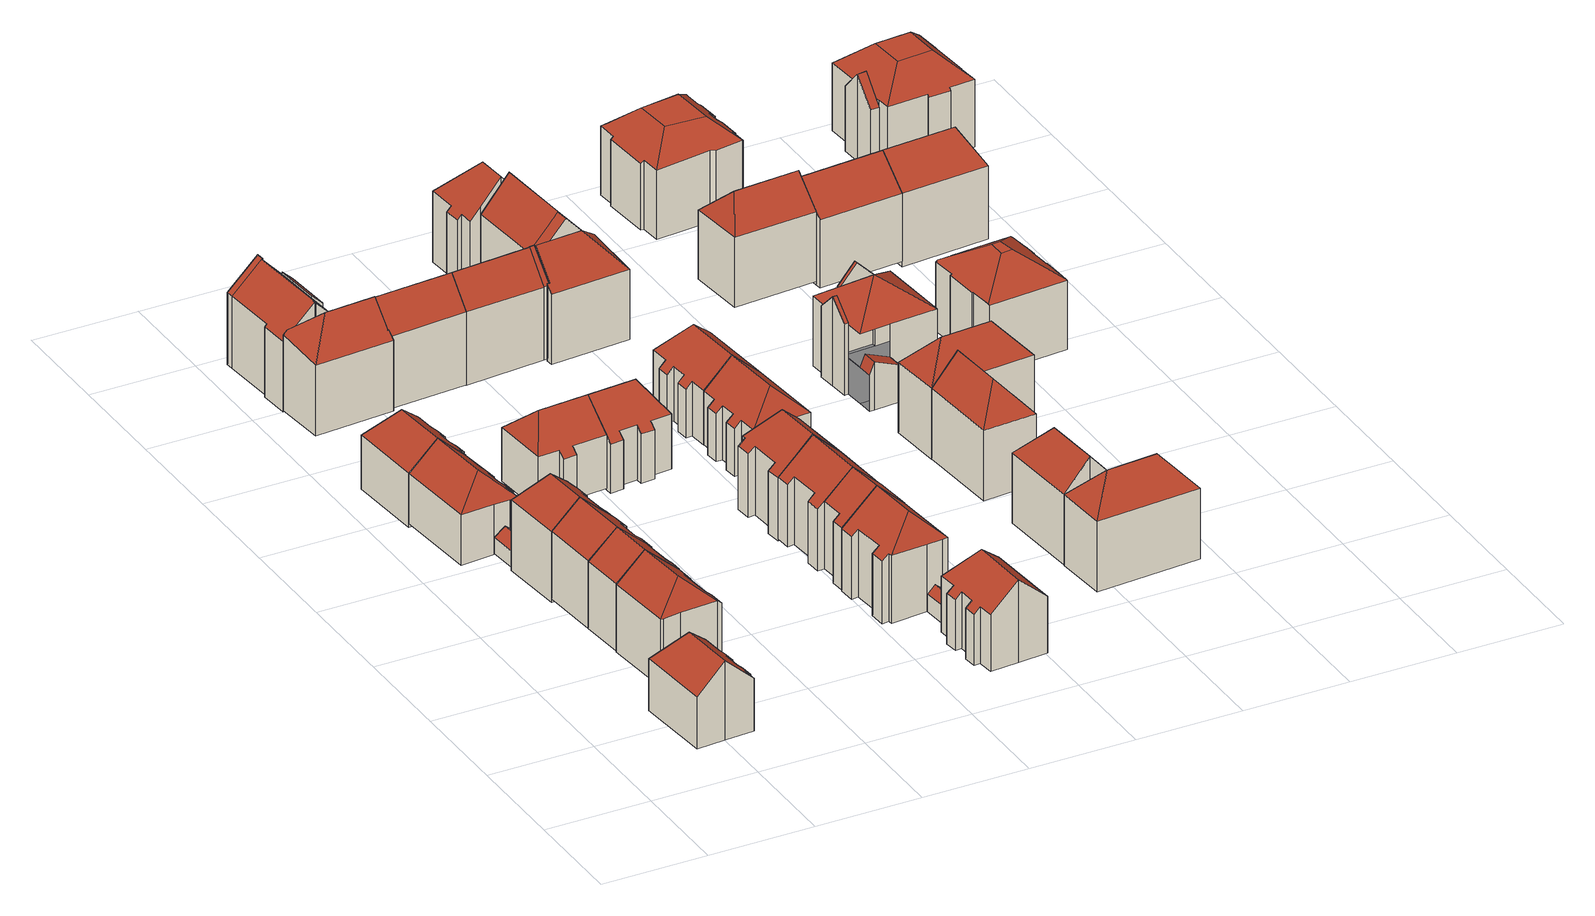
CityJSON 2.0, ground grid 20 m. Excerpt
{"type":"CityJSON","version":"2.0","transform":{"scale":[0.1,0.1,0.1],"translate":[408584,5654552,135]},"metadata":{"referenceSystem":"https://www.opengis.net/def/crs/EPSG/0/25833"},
"CityObjects":{
"building1":{"type":"Building","attributes":{"Dachtyp_tdc":"tdcHipAndGableRoof","Gemeindeschluessel":14612000,"Dachneigung":42.2,"QualitaetDacherkennung":81,"Geometrietyp2DReferenz":"3000","measuredHeight":15.07,"function":"31001_9998","roofType":"5000"},"geometry":[{"type":"Solid","lod":"2","boundaries":[[[[0,1,2,3]],[[1,4,5,2]],[[4,6,7,5]],[[6,8,9,7]],[[8,10,11,9]],[[10,12,13,11]],[[12,14,15,13]],[[14,16,17,15]],[[16,18,19,17]],[[18,20,21,19]],[[20,22,23,21]],[[22,24,25,23]],[[24,26,27,25]],[[26,28,29,27]],[[28,0,3,29]],[[24,22,20,18,30]],[[18,16,14,30]],[[14,12,10,8,6,4,1,0,28,26,24,30]],[[3,2,5,7,9,11,13,15,17,19,21,23,25,27,29]]]],"semantics":{"surfaces":[{"type":"WallSurface"},{"type":"RoofSurface"},{"type":"GroundSurface"}],"values":[[0,0,0,0,0,0,0,0,0,0,0,0,0,0,0,1,1,1,2]]}}]},
"building2":{"type":"Building","attributes":{"Dachtyp_tdc":"tdcGableRoof","Gemeindeschluessel":14612000,"Dachneigung":40.93,"QualitaetDacherkennung":70,"Geometrietyp2DReferenz":"3000","measuredHeight":4.96,"function":"31001_9998","roofType":"3100"},"geometry":[{"type":"Solid","lod":"2","boundaries":[[[[31,32,33,34]],[[32,35,36,33]],[[35,37,38,36]],[[37,31,34,38]],[[35,32,39]],[[31,37,40]],[[32,31,40,39]],[[37,35,39,40]],[[34,33,36,38]]]],"semantics":{"surfaces":[{"type":"WallSurface"},{"type":"RoofSurface"},{"type":"GroundSurface"}],"values":[[0,0,0,0,0,0,1,1,2]]}}]},
"building3":{"type":"Building","attributes":{"Dachtyp_tdc":"tdcHipAndGableRoof","Gemeindeschluessel":14612000,"Dachneigung":41.5,"QualitaetDacherkennung":82,"Geometrietyp2DReferenz":"3000","measuredHeight":17.92,"function":"31001_9998","roofType":"5000"},"geometry":[{"type":"Solid","lod":"2","boundaries":[[[[41,42,43,44]],[[42,45,46,43]],[[45,47,48,46]],[[47,49,50,48]],[[49,51,52,50]],[[51,53,54,52]],[[53,55,56,54]],[[55,57,58,56]],[[57,59,60,58]],[[59,61,62,60]],[[61,63,64,62]],[[63,65,66,64]],[[65,41,44,66]],[[61,59,57,55,67]],[[55,53,51,49,47,45,42,41,65,67]],[[65,63,61,67]],[[44,43,46,48,50,52,54,56,58,60,62,64,66]]]],"semantics":{"surfaces":[{"type":"WallSurface"},{"type":"RoofSurface"},{"type":"GroundSurface"}],"values":[[0,0,0,0,0,0,0,0,0,0,0,0,0,1,1,1,2]]}}]},
"building4":{"type":"Building","attributes":{"Dachtyp_tdc":"tdcGableRoof","Gemeindeschluessel":14612000,"Dachneigung":41.4,"QualitaetDacherkennung":84,"Geometrietyp2DReferenz":"3000","measuredHeight":17.71,"function":"31001_9998","roofType":"3100"},"geometry":[{"type":"Solid","lod":"2","boundaries":[[[[68,69,70,71]],[[69,72,73,70]],[[72,74,75,73]],[[74,76,77,75]],[[76,65,78,77]],[[65,79,80,78]],[[79,81,82,80]],[[81,68,71,82]],[[65,76,74,72,69,68]],[[68,81,79,65]],[[71,70,73,75,77,78,80,82]]]],"semantics":{"surfaces":[{"type":"WallSurface"},{"type":"RoofSurface"},{"type":"GroundSurface"}],"values":[[0,0,0,0,0,0,0,0,1,1,2]]}}]},
"building5":{"type":"Building","attributes":{"Dachtyp_tdc":"tdcGableRoof","Gemeindeschluessel":14612000,"Dachneigung":41.9,"QualitaetDacherkennung":85,"Geometrietyp2DReferenz":"3000","measuredHeight":17.77,"function":"31001_9998","roofType":"3100"},"geometry":[{"type":"Solid","lod":"2","boundaries":[[[[83,84,85,86]],[[84,87,88,85]],[[87,89,90,88]],[[89,91,92,90]],[[91,93,94,92]],[[93,95,96,94]],[[95,97,70,96]],[[97,68,71,70]],[[68,98,82,71]],[[98,99,100,82]],[[99,83,86,100]],[[68,97,95,93,91,89,87,84,83]],[[83,99,98,68]],[[86,85,88,90,92,94,96,70,71,82,100]]]],"semantics":{"surfaces":[{"type":"WallSurface"},{"type":"RoofSurface"},{"type":"GroundSurface"}],"values":[[0,0,0,0,0,0,0,0,0,0,0,1,1,2]]}}]},
"building6":{"type":"Building","attributes":{"Dachtyp_tdc":"tdcGableRoof","Gemeindeschluessel":14612000,"Dachneigung":38.87,"QualitaetDacherkennung":67,"Geometrietyp2DReferenz":"3000","measuredHeight":4.77,"function":"31001_9998","roofType":"3100"},"geometry":[{"type":"Solid","lod":"2","boundaries":[[[[101,102,103,104]],[[102,105,106,103]],[[105,107,108,106]],[[107,101,104,108]],[[105,102,109]],[[101,107,110]],[[102,101,110,109]],[[107,105,109,110]],[[104,103,106,108]]]],"semantics":{"surfaces":[{"type":"WallSurface"},{"type":"RoofSurface"},{"type":"GroundSurface"}],"values":[[0,0,0,0,0,0,1,1,2]]}}]},
"building7":{"type":"Building","attributes":{"Dachtyp_tdc":"tdcHipAndGableRoof","Gemeindeschluessel":14612000,"Dachneigung":43.15,"QualitaetDacherkennung":78,"Geometrietyp2DReferenz":"3000","measuredHeight":14.76,"function":"31001_9998","roofType":"5000"},"geometry":[{"type":"Solid","lod":"2","boundaries":[[[[111,112,113,114]],[[112,115,116,113]],[[115,117,118,116]],[[117,119,120,118]],[[119,121,122,120]],[[121,123,124,122]],[[123,125,126,124]],[[125,127,128,126]],[[127,129,130,128]],[[129,131,132,130]],[[131,133,134,132]],[[133,135,136,134]],[[135,137,138,136]],[[137,139,140,138]],[[139,111,114,140]],[[135,133,131,129,141]],[[129,127,125,123,121,119,117,115,112,111,139,141]],[[139,137,135,141]],[[114,113,116,118,120,122,124,126,128,130,132,134,136,138,140]]]],"semantics":{"surfaces":[{"type":"WallSurface"},{"type":"RoofSurface"},{"type":"GroundSurface"}],"values":[[0,0,0,0,0,0,0,0,0,0,0,0,0,0,0,1,1,1,2]]}}]},
"building8":{"type":"Building","attributes":{"Dachtyp_tdc":"tdcHipAndGableRoof","Gemeindeschluessel":14612000,"Dachneigung":41.75,"QualitaetDacherkennung":75,"Geometrietyp2DReferenz":"3000","measuredHeight":18.43,"function":"31001_9998","roofType":"5000"},"geometry":[{"type":"Solid","lod":"2","boundaries":[[[[142,143,144,145]],[[143,146,147,144]],[[146,148,149,147]],[[148,150,151,149]],[[150,83,152,151]],[[83,153,154,152]],[[153,155,156,154]],[[155,157,158,156]],[[157,159,160,158]],[[159,161,162,160]],[[161,163,164,162]],[[163,165,166,164]],[[165,142,145,166]],[[161,159,157,155,167]],[[155,153,83,167]],[[83,150,148,146,143,142,165,163,161,167]],[[145,144,147,149,151,152,154,156,158,160,162,164,166]]]],"semantics":{"surfaces":[{"type":"WallSurface"},{"type":"RoofSurface"},{"type":"GroundSurface"}],"values":[[0,0,0,0,0,0,0,0,0,0,0,0,0,1,1,1,2]]}}]},
"building9":{"type":"Building","attributes":{"Dachtyp_tdc":"tdcHipAndGableRoof","Gemeindeschluessel":14612000,"Dachneigung":42.33,"QualitaetDacherkennung":79,"Geometrietyp2DReferenz":"3000","measuredHeight":15.36,"function":"31001_9998","roofType":"5000"},"geometry":[{"type":"Solid","lod":"2","boundaries":[[[[168,169,170,171]],[[169,172,173,170]],[[172,174,175,173]],[[174,176,177,175]],[[176,178,179,177]],[[178,180,181,179]],[[180,139,182,181]],[[139,137,183,182]],[[137,184,185,183]],[[184,186,187,185]],[[186,188,189,187]],[[188,190,191,189]],[[190,168,171,191]],[[186,184,192]],[[184,137,139,192]],[[139,180,178,176,174,172,169,168,190,188,186,192]],[[171,170,173,175,177,179,181,182,183,185,187,189,191]]]],"semantics":{"surfaces":[{"type":"WallSurface"},{"type":"RoofSurface"},{"type":"GroundSurface"}],"values":[[0,0,0,0,0,0,0,0,0,0,0,0,0,1,1,1,2]]}}]},
"building10":{"type":"Building","attributes":{"Dachtyp_tdc":"tdcFreeFormRoof","Gemeindeschluessel":14612000,"Dachneigung":47.51,"QualitaetDacherkennung":48,"Geometrietyp2DReferenz":"3000","measuredHeight":19.38,"function":"31001_9998","roofType":"5000"},"geometry":[{"type":"Solid","lod":"2","boundaries":[[[[193,194,195,196]],[[194,197,198,195]],[[197,199,200,198]],[[199,201,202,200]],[[201,203,204,202]],[[203,205,206,204]],[[205,207,208,206]],[[207,193,196,208]],[[207,209,210,193]],[[205,203,201,211,209,207]],[[211,199,197,194,210,209]],[[194,193,210]],[[201,199,211]],[[196,195,198,200,202,204,206,208]]]],"semantics":{"surfaces":[{"type":"WallSurface"},{"type":"RoofSurface"},{"type":"GroundSurface"}],"values":[[0,0,0,0,0,0,0,0,1,1,1,0,0,2]]}}]},
"building11":{"type":"Building","attributes":{"Gemeindeschluessel":14612000,"Geometrietyp2DReferenz":"3000","function":"31001_9998","roofType":"9999"},"children":["building11-1","building11-2","building11-3"]},
"building11-1":{"type":"BuildingPart","attributes":{"Dachtyp_tdc":"tdcPolyFlatRoof","Dachneigung":41.57,"QualitaetDacherkennung":49,"Geometrietyp2DReferenz":"3000","measuredHeight":15.37,"roofType":"2100"},"parents":["building11"],"geometry":[{"type":"MultiSurface","lod":"2","boundaries":[[[212,213,214,215,216]],[[213,217,218,214]],[[217,219,220,221,218]],[[219,217,213,212]],[[215,214,218,221]]],"semantics":{"surfaces":[{"type":"WallSurface"},{"type":"RoofSurface"},{"type":"GroundSurface"}],"values":[0,0,0,1,2]}}]},
"building11-2":{"type":"BuildingPart","attributes":{"Dachtyp_tdc":"tdcGableRoof","Dachneigung":42.45,"QualitaetDacherkennung":79,"Geometrietyp2DReferenz":"3000","measuredHeight":19.05,"roofType":"3100"},"parents":["building11"],"geometry":[{"type":"MultiSurface","lod":"2","boundaries":[[[220,222,223,221]],[[222,224,225,223]],[[224,226,227,225]],[[226,228,229,227]],[[228,230,231,229]],[[230,232,233,231]],[[232,234,235,233]],[[234,236,237,235]],[[238,216,215,239]],[[240,241,236,234,232,230,228]],[[228,226,224,222,220,216,238,240]],[[221,223,225,227,229,231,233,235,237,242,239,215]]],"semantics":{"surfaces":[{"type":"WallSurface"},{"type":"RoofSurface"},{"type":"GroundSurface"}],"values":[0,0,0,0,0,0,0,0,0,1,1,2]}}]},
"building11-3":{"type":"BuildingPart","attributes":{"Dachtyp_tdc":"tdcPolyFlatRoof","Dachneigung":42.81,"QualitaetDacherkennung":75,"Geometrietyp2DReferenz":"3000","measuredHeight":19.21,"roofType":"2100"},"parents":["building11"],"geometry":[{"type":"MultiSurface","lod":"2","boundaries":[[[243,244,245,246]],[[244,247,238,239,245]],[[236,243,246,237]],[[236,241,247,244,243]],[[246,245,239,242,237]]],"semantics":{"surfaces":[{"type":"WallSurface"},{"type":"RoofSurface"},{"type":"GroundSurface"}],"values":[0,0,0,1,2]}}]},
"building12":{"type":"Building","attributes":{"Dachtyp_tdc":"tdcHipAndGableRoof","Gemeindeschluessel":14612000,"Dachneigung":41.21,"QualitaetDacherkennung":79,"Geometrietyp2DReferenz":"3000","measuredHeight":15.21,"function":"31001_9998","roofType":"5000"},"geometry":[{"type":"Solid","lod":"2","boundaries":[[[[248,249,250,251]],[[249,252,253,250]],[[252,254,255,253]],[[254,256,257,255]],[[256,258,259,257]],[[258,260,261,259]],[[260,262,263,261]],[[262,264,265,263]],[[264,248,251,265]],[[260,258,266]],[[258,256,254,252,249,248,264,266]],[[264,262,260,266]],[[251,250,253,255,257,259,261,263,265]]]],"semantics":{"surfaces":[{"type":"WallSurface"},{"type":"RoofSurface"},{"type":"GroundSurface"}],"values":[[0,0,0,0,0,0,0,0,0,1,1,1,2]]}}]},
"building13":{"type":"Building","attributes":{"Dachtyp_tdc":"tdcGableRoof","Gemeindeschluessel":14612000,"Dachneigung":37.33,"QualitaetDacherkennung":69,"Geometrietyp2DReferenz":"3000","measuredHeight":19.16,"function":"31001_9998","roofType":"3100"},"geometry":[{"type":"Solid","lod":"2","boundaries":[[[[267,268,269,270]],[[268,271,272,269]],[[271,273,274,272]],[[273,275,276,274]],[[275,277,278,276]],[[277,279,280,278]],[[279,281,282,280]],[[281,283,284,282]],[[283,285,286,284]],[[285,287,288,286]],[[287,289,290,288]],[[289,291,292,290]],[[291,267,270,292]],[[287,285,283,281,279,277,275,273,271,268]],[[268,267,291,289,287]],[[270,269,272,274,276,278,280,282,284,286,288,290,292]]]],"semantics":{"surfaces":[{"type":"WallSurface"},{"type":"RoofSurface"},{"type":"GroundSurface"}],"values":[[0,0,0,0,0,0,0,0,0,0,0,0,0,1,1,2]]}}]},
"building14":{"type":"Building","attributes":{"Dachtyp_tdc":"tdcHipAndGableRoof","Gemeindeschluessel":14612000,"Dachneigung":41.16,"QualitaetDacherkennung":81,"Geometrietyp2DReferenz":"3000","measuredHeight":15.48,"function":"31001_9998","roofType":"5000"},"geometry":[{"type":"Solid","lod":"2","boundaries":[[[[293,294,295,296]],[[294,297,298,295]],[[297,299,300,298]],[[299,301,302,300]],[[301,248,303,302]],[[248,264,304,303]],[[264,262,305,304]],[[262,306,307,305]],[[306,308,309,307]],[[308,310,311,309]],[[310,312,313,311]],[[312,293,296,313]],[[308,306,314]],[[306,262,264,314]],[[264,248,301,299,297,294,293,312,310,308,314]],[[296,295,298,300,302,303,304,305,307,309,311,313]]]],"semantics":{"surfaces":[{"type":"WallSurface"},{"type":"RoofSurface"},{"type":"GroundSurface"}],"values":[[0,0,0,0,0,0,0,0,0,0,0,0,1,1,1,2]]}}]},
"building15":{"type":"Building","attributes":{"Dachtyp_tdc":"tdcHipAndGableRoof","Gemeindeschluessel":14612000,"Dachneigung":41.81,"QualitaetDacherkennung":77,"Geometrietyp2DReferenz":"3000","measuredHeight":18,"function":"31001_9998","roofType":"5000"},"geometry":[{"type":"Solid","lod":"2","boundaries":[[[[315,316,317,318]],[[316,319,320,317]],[[319,321,322,320]],[[321,323,324,322]],[[323,325,326,324]],[[325,327,328,326]],[[327,329,330,328]],[[329,331,332,330]],[[331,333,334,332]],[[333,335,336,334]],[[335,337,338,336]],[[337,339,340,338]],[[339,315,318,340]],[[335,333,331,329,341]],[[329,327,325,341]],[[325,323,321,319,316,315,339,337,335,341]],[[318,317,320,322,324,326,328,330,332,334,336,338,340]]]],"semantics":{"surfaces":[{"type":"WallSurface"},{"type":"RoofSurface"},{"type":"GroundSurface"}],"values":[[0,0,0,0,0,0,0,0,0,0,0,0,0,1,1,1,2]]}}]},
"building16":{"type":"Building","attributes":{"Dachtyp_tdc":"tdcGableRoof","Gemeindeschluessel":14612000,"Dachneigung":41.89,"QualitaetDacherkennung":65,"Geometrietyp2DReferenz":"3000","measuredHeight":4.82,"function":"31001_9998","roofType":"3100"},"geometry":[{"type":"Solid","lod":"2","boundaries":[[[[342,343,344,332]],[[343,345,346,344]],[[345,347,334,346]],[[347,342,332,334]],[[345,343,348]],[[342,347,349]],[[343,342,349,348]],[[347,345,348,349]],[[332,344,346,334]]]],"semantics":{"surfaces":[{"type":"WallSurface"},{"type":"RoofSurface"},{"type":"GroundSurface"}],"values":[[0,0,0,0,0,0,1,1,2]]}}]},
"building17":{"type":"Building","attributes":{"Dachtyp_tdc":"tdcHipAndGableRoof","Gemeindeschluessel":14612000,"Dachneigung":41.72,"QualitaetDacherkennung":79,"Geometrietyp2DReferenz":"3000","measuredHeight":15.74,"function":"31001_9998","roofType":"5000"},"geometry":[{"type":"Solid","lod":"2","boundaries":[[[[350,351,352,353]],[[351,354,355,352]],[[354,356,357,355]],[[356,358,359,357]],[[358,360,361,359]],[[360,362,363,361]],[[362,364,365,363]],[[364,366,367,365]],[[366,368,369,367]],[[368,370,371,369]],[[370,372,373,371]],[[372,374,375,373]],[[374,376,377,375]],[[376,378,379,377]],[[378,350,353,379]],[[374,372,370,368,380]],[[368,366,364,362,360,358,356,354,351,350,378,380]],[[378,376,374,380]],[[353,352,355,357,359,361,363,365,367,369,371,373,375,377,379]]]],"semantics":{"surfaces":[{"type":"WallSurface"},{"type":"RoofSurface"},{"type":"GroundSurface"}],"values":[[0,0,0,0,0,0,0,0,0,0,0,0,0,0,0,1,1,1,2]]}}]},
"building18":{"type":"Building","attributes":{"Dachtyp_tdc":"tdcGableRoof","Gemeindeschluessel":14612000,"Dachneigung":41.23,"QualitaetDacherkennung":82,"Geometrietyp2DReferenz":"3000","measuredHeight":17.77,"function":"31001_9998","roofType":"3100"},"geometry":[{"type":"Solid","lod":"2","boundaries":[[[[381,382,383,384]],[[382,385,386,383]],[[385,325,387,386]],[[325,388,389,387]],[[388,390,391,389]],[[390,392,393,391]],[[325,385,382,381]],[[381,394,392,390,388,325]],[[393,395,384,383,386,387,389,391]],[[392,394,395,393]],[[394,381,384,395]]]],"semantics":{"surfaces":[{"type":"WallSurface"},{"type":"RoofSurface"},{"type":"GroundSurface"}],"values":[[0,0,0,0,0,0,1,1,2,0,0]]}}]},
"building19":{"type":"Building","attributes":{"Dachtyp_tdc":"tdcGableRoof","Gemeindeschluessel":14612000,"Dachneigung":41.2,"QualitaetDacherkennung":84,"Geometrietyp2DReferenz":"3000","measuredHeight":17.77,"function":"31001_9998","roofType":"3100"},"geometry":[{"type":"Solid","lod":"2","boundaries":[[[[381,396,395,384]],[[396,397,398,395]],[[397,399,400,398]],[[399,401,402,400]],[[401,403,404,402]],[[403,405,406,404]],[[405,407,408,406]],[[407,409,410,408]],[[409,411,412,410]],[[411,413,383,412]],[[413,381,384,383]],[[409,407,405,403,401,399,397,396,381]],[[381,413,411,409]],[[384,395,398,400,402,404,406,408,410,412,383]]]],"semantics":{"surfaces":[{"type":"WallSurface"},{"type":"RoofSurface"},{"type":"GroundSurface"}],"values":[[0,0,0,0,0,0,0,0,0,0,0,1,1,2]]}}]},
"building20":{"type":"Building","attributes":{"Dachtyp_tdc":"tdcHipAndGableRoof","Gemeindeschluessel":14612000,"Dachneigung":42.07,"QualitaetDacherkennung":75,"Geometrietyp2DReferenz":"3000","measuredHeight":18.27,"function":"31001_9998","roofType":"5000"},"geometry":[{"type":"Solid","lod":"2","boundaries":[[[[414,415,416,417]],[[415,418,419,416]],[[418,420,421,419]],[[420,422,423,421]],[[422,424,425,423]],[[424,426,427,425]],[[426,428,429,427]],[[428,430,431,429]],[[430,432,433,431]],[[432,434,435,433]],[[434,411,436,435]],[[411,437,438,436]],[[437,414,417,438]],[[434,432,430,428,439]],[[428,426,424,422,420,418,415,414,437,439]],[[437,411,434,439]],[[417,416,419,421,423,425,427,429,431,433,435,436,438]]]],"semantics":{"surfaces":[{"type":"WallSurface"},{"type":"RoofSurface"},{"type":"GroundSurface"}],"values":[[0,0,0,0,0,0,0,0,0,0,0,0,0,1,1,1,2]]}}]},
"building21":{"type":"Building","attributes":{"Gemeindeschluessel":14612000,"Geometrietyp2DReferenz":"3000","function":"31001_9998","roofType":"9999"},"children":["building21-1","building21-2"]},
"building21-1":{"type":"BuildingPart","attributes":{"Dachtyp_tdc":"tdcGableRoof","Dachneigung":49.45,"QualitaetDacherkennung":93,"Geometrietyp2DReferenz":"3000","measuredHeight":19.39,"roofType":"3100"},"parents":["building21"],"geometry":[{"type":"MultiSurface","lod":"2","boundaries":[[[440,441,442,443]],[[441,444,445,442]],[[444,446,447,445]],[[446,448,449,447]],[[448,450,451,452,449]],[[444,441,440,453,454]],[[454,450,448,446,444]],[[452,455,443,442,445,447,449]]],"semantics":{"surfaces":[{"type":"WallSurface"},{"type":"RoofSurface"},{"type":"GroundSurface"}],"values":[0,0,0,0,0,1,1,2]}}]},
"building21-2":{"type":"BuildingPart","attributes":{"Dachtyp_tdc":"tdcGableRoof","Dachneigung":37.18,"QualitaetDacherkennung":68,"Geometrietyp2DReferenz":"3000","measuredHeight":19.32,"roofType":"3100"},"parents":["building21"],"geometry":[{"type":"MultiSurface","lod":"2","boundaries":[[[287,285,456,457]],[[285,458,459,456]],[[458,460,461,459]],[[460,462,463,461]],[[462,464,465,463]],[[464,466,467,465]],[[466,468,440,443,467]],[[451,289,469,452]],[[289,287,457,469]],[[470,453,468,466,464,462,460,458,285,287]],[[287,289,451,470]],[[457,456,459,461,463,465,467,443,455,452,469]]],"semantics":{"surfaces":[{"type":"WallSurface"},{"type":"RoofSurface"},{"type":"GroundSurface"}],"values":[0,0,0,0,0,0,0,0,0,1,1,2]}}]},
"building22":{"type":"Building","attributes":{"Dachtyp_tdc":"tdcGableRoof","Gemeindeschluessel":14612000,"Dachneigung":42.24,"QualitaetDacherkennung":67,"Geometrietyp2DReferenz":"3000","measuredHeight":4.83,"function":"31001_9998","roofType":"3100"},"geometry":[{"type":"Solid","lod":"2","boundaries":[[[[471,472,473,474]],[[472,475,476,473]],[[475,477,478,476]],[[477,471,474,478]],[[475,472,479]],[[471,477,480]],[[472,471,480,479]],[[477,475,479,480]],[[474,473,476,478]]]],"semantics":{"surfaces":[{"type":"WallSurface"},{"type":"RoofSurface"},{"type":"GroundSurface"}],"values":[[0,0,0,0,0,0,1,1,2]]}}]},
"building23":{"type":"Building","attributes":{"Dachtyp_tdc":"tdcHipAndGableRoof","Gemeindeschluessel":14612000,"Dachneigung":42.76,"QualitaetDacherkennung":78,"Geometrietyp2DReferenz":"3000","measuredHeight":15.44,"function":"31001_9998","roofType":"5000"},"geometry":[{"type":"Solid","lod":"2","boundaries":[[[[481,482,483,484]],[[482,485,486,483]],[[487,488,489,490]],[[488,491,492,489]],[[491,481,484,492]],[[485,493,494,486]],[[493,495,496,494]],[[495,497,498,496]],[[497,499,500,498]],[[499,501,502,500]],[[501,503,504,502]],[[503,505,506,504]],[[505,507,508,506]],[[507,509,510,508]],[[509,487,490,510]],[[505,503,501,499,511]],[[499,497,495,511]],[[495,493,485,482,481,491,488,487,509,507,505,511]],[[490,489,492,484,483,486,494,496,498,500,502,504,506,508,510]]]],"semantics":{"surfaces":[{"type":"WallSurface"},{"type":"RoofSurface"},{"type":"GroundSurface"}],"values":[[0,0,0,0,0,0,0,0,0,0,0,0,0,0,0,1,1,1,2]]}}]},
"building24":{"type":"Building","attributes":{"Dachtyp_tdc":"tdcHipAndGableRoof","Gemeindeschluessel":14612000,"Dachneigung":42.04,"QualitaetDacherkennung":78,"Geometrietyp2DReferenz":"3000","measuredHeight":15.47,"function":"31001_9998","roofType":"5000"},"geometry":[{"type":"Solid","lod":"2","boundaries":[[[[512,513,514,515]],[[513,516,517,514]],[[516,518,519,517]],[[518,497,520,519]],[[497,521,522,520]],[[521,523,524,522]],[[516,513,512,525,526,527,528,529,530,523,521,531]],[[521,497,518,531]],[[524,532,533,534,535,536,537,515,514,517,519,520,522]],[[518,516,531]],[[523,530,532,524]],[[530,529,533,532]],[[529,528,534,533]],[[528,527,535,534]],[[527,526,536,535]],[[526,525,537,536]],[[525,512,515,537]]]],"semantics":{"surfaces":[{"type":"WallSurface"},{"type":"RoofSurface"},{"type":"GroundSurface"}],"values":[[0,0,0,0,0,0,1,1,2,1,0,0,0,0,0,0,0]]}}]},
"building25":{"type":"Building","attributes":{"Dachtyp_tdc":"tdcHipAndGableRoof","Gemeindeschluessel":14612000,"Dachneigung":48.84,"QualitaetDacherkennung":45,"Geometrietyp2DReferenz":"3000","measuredHeight":19.83,"function":"31001_9998","roofType":"5000"},"geometry":[{"type":"Solid","lod":"2","boundaries":[[[[538,539,540,541]],[[539,542,543,540]],[[542,544,545,543]],[[544,546,547,545]],[[546,548,549,547]],[[548,550,551,549]],[[550,552,553,551]],[[552,538,541,553]],[[548,546,554]],[[546,544,542,539,554]],[[539,538,552,550,548,554]],[[541,540,543,545,547,549,551,553]]]],"semantics":{"surfaces":[{"type":"WallSurface"},{"type":"RoofSurface"},{"type":"GroundSurface"}],"values":[[0,0,0,0,0,0,0,0,1,1,1,2]]}}]},
"building26":{"type":"Building","attributes":{"Gemeindeschluessel":14612000,"Geometrietyp2DReferenz":"3000","function":"31001_9998","roofType":"9999"},"children":["building26-1","building26-2"]},
"building26-1":{"type":"BuildingPart","attributes":{"Dachtyp_tdc":"tdcGableRoof","Dachneigung":47.15,"QualitaetDacherkennung":65,"Geometrietyp2DReferenz":"3000","measuredHeight":19.86,"roofType":"3100"},"parents":["building26"],"geometry":[{"type":"MultiSurface","lod":"2","boundaries":[[[555,556,557,558,559]],[[556,560,561,557]],[[560,562,563,564,561]],[[560,556,565]],[[556,555,566,567,565]],[[562,560,565,567,568]],[[558,557,561,564,569]]],"semantics":{"surfaces":[{"type":"WallSurface"},{"type":"RoofSurface"},{"type":"GroundSurface"}],"values":[0,0,0,0,1,1,2]}}]},
"building26-2":{"type":"BuildingPart","attributes":{"Dachtyp_tdc":"tdcGableRoof","Dachneigung":48.93,"QualitaetDacherkennung":67,"Geometrietyp2DReferenz":"3000","measuredHeight":19.95,"roofType":"3100"},"parents":["building26"],"geometry":[{"type":"MultiSurface","lod":"2","boundaries":[[[570,571,572,573]],[[571,574,575,572]],[[574,576,577,575]],[[576,578,579,577]],[[578,580,581,579]],[[580,559,558,581]],[[563,582,583,564]],[[582,570,573,583]],[[584,566,585,559,580,578,576,574,571]],[[571,570,582,563,586,568,584]],[[573,572,575,577,579,581,558,569,564,583]]],"semantics":{"surfaces":[{"type":"WallSurface"},{"type":"RoofSurface"},{"type":"GroundSurface"}],"values":[0,0,0,0,0,0,0,0,1,1,2]}}]},
"building27":{"type":"Building","attributes":{"Dachtyp_tdc":"tdcHipAndGableRoof","Gemeindeschluessel":14612000,"Dachneigung":47.94,"QualitaetDacherkennung":63,"Geometrietyp2DReferenz":"3000","measuredHeight":20.29,"function":"31001_9998","roofType":"5000"},"geometry":[{"type":"Solid","lod":"2","boundaries":[[[[587,588,589,590]],[[588,591,592,589]],[[591,593,594,592]],[[593,595,596,594]],[[595,597,598,596]],[[597,599,600,598]],[[599,601,602,600]],[[601,603,604,602]],[[603,605,606,604]],[[605,607,608,606]],[[607,609,610,608]],[[609,587,590,610]],[[605,603,611]],[[603,601,599,597,595,593,591,588,611]],[[588,587,609,607,605,611]],[[590,589,592,594,596,598,600,602,604,606,608,610]]]],"semantics":{"surfaces":[{"type":"WallSurface"},{"type":"RoofSurface"},{"type":"GroundSurface"}],"values":[[0,0,0,0,0,0,0,0,0,0,0,0,1,1,1,2]]}}]},
"building28":{"type":"Building","attributes":{"Dachtyp_tdc":"tdcHipAndGableRoof","Gemeindeschluessel":14612000,"Dachneigung":48.59,"QualitaetDacherkennung":73,"Geometrietyp2DReferenz":"3000","measuredHeight":19.15,"function":"31001_9998","roofType":"5000"},"geometry":[{"type":"Solid","lod":"2","boundaries":[[[[612,613,614,615]],[[614,616,617,618,619,620,621,615]],[[622,623,624,625,626,627,628,629,630]],[[618,617,623,622]],[[617,616,624,623]],[[616,614,625,624]],[[614,613,626,625]],[[613,612,627,626]],[[612,621,628,627]],[[621,620,629,628]],[[620,619,630,629]],[[619,618,622,630]],[[621,612,615]]]],"semantics":{"surfaces":[{"type":"RoofSurface"},{"type":"GroundSurface"},{"type":"WallSurface"}],"values":[[0,0,1,2,2,2,2,2,2,2,2,2,0]]}}]},
"building29":{"type":"Building","attributes":{"Dachtyp_tdc":"tdcHipRoof","Gemeindeschluessel":14612000,"Dachneigung":48.65,"QualitaetDacherkennung":62,"Geometrietyp2DReferenz":"3000","measuredHeight":19.23,"function":"31001_9998","roofType":"3200"},"geometry":[{"type":"Solid","lod":"2","boundaries":[[[[613,631,632]],[[633,634,613,632,635]],[[631,636,635,632]],[[637,638,639,640,641]],[[613,634,638,637]],[[634,633,639,638]],[[633,636,640,639]],[[636,631,641,640]],[[631,613,637,641]],[[636,633,635]]]],"semantics":{"surfaces":[{"type":"RoofSurface"},{"type":"GroundSurface"},{"type":"WallSurface"}],"values":[[0,0,0,1,2,2,2,2,2,0]]}}]},
"building30":{"type":"Building","attributes":{"Dachtyp_tdc":"tdcHipAndGableRoof","Gemeindeschluessel":14612000,"Dachneigung":48.25,"QualitaetDacherkennung":74,"Geometrietyp2DReferenz":"3000","measuredHeight":19.12,"function":"31001_9998","roofType":"5000"},"geometry":[{"type":"Solid","lod":"2","boundaries":[[[[642,643,644,645]],[[643,646,647,644]],[[646,648,649,647]],[[642,650,651]],[[650,652,653,654,655,648,646,651]],[[646,643,642,651]],[[649,656,657,658,659,660,645,644,647]],[[648,655,656,649]],[[655,654,657,656]],[[654,653,658,657]],[[653,652,659,658]],[[652,650,660,659]],[[650,642,645,660]]]],"semantics":{"surfaces":[{"type":"WallSurface"},{"type":"RoofSurface"},{"type":"GroundSurface"}],"values":[[0,0,0,1,1,1,2,0,0,0,0,0,0]]}}]},
"building31":{"type":"Building","attributes":{"Dachtyp_tdc":"tdcHipRoof","Gemeindeschluessel":14612000,"Dachneigung":48.46,"QualitaetDacherkennung":62,"Geometrietyp2DReferenz":"3000","measuredHeight":19.3,"function":"31001_9998","roofType":"3200"},"geometry":[{"type":"Solid","lod":"2","boundaries":[[[[661,662,663,664]],[[662,665,666,663]],[[665,643,667,666]],[[643,661,664,667]],[[665,662,668]],[[661,643,669]],[[662,661,669,668]],[[643,665,668,669]],[[664,663,666,667]]]],"semantics":{"surfaces":[{"type":"WallSurface"},{"type":"RoofSurface"},{"type":"GroundSurface"}],"values":[[0,0,0,0,1,1,1,1,2]]}}]},
"building32":{"type":"Building","attributes":{"Gemeindeschluessel":14612000,"Geometrietyp2DReferenz":"3000","function":"31001_9998","roofType":"9999"},"children":["building32-1","building32-2","building32-3","building32-4"]},
"building32-1":{"type":"BuildingPart","attributes":{"Dachtyp_tdc":"tdcGableRoof","Dachneigung":45.49,"QualitaetDacherkennung":47,"Geometrietyp2DReferenz":"3000","measuredHeight":17.13,"roofType":"3100"},"parents":["building32"],"geometry":[{"type":"MultiSurface","lod":"2","boundaries":[[[670,671,672,673]],[[671,674,675,672]],[[674,676,677,675]],[[676,678,677]],[[679,680,681]],[[679,670,673,680]],[[682,676,674,671]],[[671,670,679,682]],[[673,672,675,677,683,680]]],"semantics":{"surfaces":[{"type":"WallSurface"},{"type":"RoofSurface"},{"type":"GroundSurface"}],"values":[0,0,0,0,0,0,1,1,2]}}]},
"building32-2":{"type":"BuildingPart","attributes":{"Dachtyp_tdc":"tdcTentRoof","Dachneigung":36.5,"QualitaetDacherkennung":55,"Geometrietyp2DReferenz":"3000","measuredHeight":18.75,"roofType":"3500"},"parents":["building32"],"geometry":[{"type":"MultiSurface","lod":"2","boundaries":[[[684,685,686]],[[687,688,684,686]],[[689,690,678,691,681,687,686]],[[685,692,693,694,695,689,686]],[[696,697,698,699,700,701,680,683,677,702,703,704]],[[692,685,697,696]],[[685,684,698,697]],[[684,688,705,699,698]],[[678,690,677]],[[690,689,702,677]],[[689,695,703,702]],[[695,694,706,704,703]]],"semantics":{"surfaces":[{"type":"RoofSurface"},{"type":"GroundSurface"},{"type":"WallSurface"}],"values":[0,0,0,0,1,2,2,2,2,2,2,2]}}]},
"building32-3":{"type":"BuildingPart","attributes":{"Dachtyp_tdc":"tdcGableRoof","Dachneigung":23.9,"QualitaetDacherkennung":6,"Geometrietyp2DReferenz":"3000","measuredHeight":9.22,"roofType":"3100"},"parents":["building32"],"geometry":[{"type":"MultiSurface","lod":"2","boundaries":[[[705,707,708,699]],[[707,709,710,708]],[[709,711,712,710]],[[709,707,705,713]],[[713,714,715,714,711,709]],[[701,700,699,708,710,712,701,680]]],"semantics":{"surfaces":[{"type":"WallSurface"},{"type":"RoofSurface"},{"type":"GroundSurface"}],"values":[0,0,0,1,1,2]}}]},
"building32-4":{"type":"BuildingPart","attributes":{"Dachtyp_tdc":"tdcGableRoof","Dachneigung":48.23,"QualitaetDacherkennung":29,"Geometrietyp2DReferenz":"3000","measuredHeight":17.02,"roofType":"3100"},"parents":["building32"],"geometry":[{"type":"MultiSurface","lod":"2","boundaries":[[[706,716,717,704]],[[716,718,719,717]],[[718,720,692,696,719]],[[718,716,721]],[[706,693,720,722]],[[716,706,722,721]],[[720,718,721,722]],[[704,717,719,696]]],"semantics":{"surfaces":[{"type":"WallSurface"},{"type":"RoofSurface"},{"type":"GroundSurface"}],"values":[0,0,0,0,0,1,1,2]}}]},
"building33":{"type":"Building","attributes":{"Dachtyp_tdc":"tdcHipAndGableRoof","Gemeindeschluessel":14612000,"Dachneigung":43.05,"QualitaetDacherkennung":62,"Geometrietyp2DReferenz":"3000","measuredHeight":18.51,"function":"31001_9998","roofType":"5000"},"geometry":[{"type":"Solid","lod":"2","boundaries":[[[[723,724,725,726]],[[724,727,728,725]],[[727,729,730,728]],[[729,731,732,730]],[[731,733,734,732]],[[733,735,736,734]],[[735,723,726,736]],[[731,729,737]],[[729,727,724,737]],[[724,723,735,733,731,737]],[[726,725,728,730,732,734,736]]]],"semantics":{"surfaces":[{"type":"WallSurface"},{"type":"RoofSurface"},{"type":"GroundSurface"}],"values":[[0,0,0,0,0,0,0,1,1,1,2]]}}]},
"building34":{"type":"Building","attributes":{"Dachtyp_tdc":"tdcCutTentRoof","Gemeindeschluessel":14612000,"Dachneigung":43.82,"QualitaetDacherkennung":49,"Geometrietyp2DReferenz":"3000","measuredHeight":17.72,"function":"31001_9998","roofType":"9999"},"geometry":[{"type":"Solid","lod":"2","boundaries":[[[[738,739,740,741]],[[739,742,743,740]],[[742,744,745,743]],[[744,746,747,745]],[[746,748,749,747]],[[748,750,751,749]],[[750,752,753,751]],[[752,754,755,753]],[[754,756,757,755]],[[756,758,759,757]],[[758,760,761,759]],[[760,762,763,761]],[[762,764,765,763]],[[764,766,767,765]],[[766,768,769,767]],[[768,770,771,769]],[[770,772,773,771]],[[772,774,775,773]],[[774,776,777,775]],[[776,778,779,777]],[[778,780,781,779]],[[780,782,783,781]],[[782,784,785,783]],[[784,738,741,785]],[[762,760,758,756,754,752,750,748,746,744,742,739,786,787]],[[770,768,766,764,762,787,788]],[[780,778,776,774,772,770,788,789]],[[739,738,784,782,780,789,786]],[[789,788,787,786]],[[741,740,743,745,747,749,751,753,755,757,759,761,763,765,767,769,771,773,775,777,779,781,783,785]]]],"semantics":{"surfaces":[{"type":"WallSurface"},{"type":"RoofSurface"},{"type":"GroundSurface"}],"values":[[0,0,0,0,0,0,0,0,0,0,0,0,0,0,0,0,0,0,0,0,0,0,0,0,1,1,1,1,1,2]]}}]},
"building35":{"type":"Building","attributes":{"Dachtyp_tdc":"tdcGableRoof","Gemeindeschluessel":14612000,"Dachneigung":41.91,"QualitaetDacherkennung":72,"Geometrietyp2DReferenz":"3000","measuredHeight":18.42,"function":"31001_9998","roofType":"3100"},"geometry":[{"type":"Solid","lod":"2","boundaries":[[[[790,791,792,793]],[[791,794,795,792]],[[794,796,797,795]],[[796,798,799,797]],[[798,800,801,799]],[[800,802,803,801]],[[802,804,805,803]],[[804,790,793,805]],[[800,798,796,794,791]],[[791,790,804,802,800]],[[793,792,795,797,799,801,803,805]]]],"semantics":{"surfaces":[{"type":"WallSurface"},{"type":"RoofSurface"},{"type":"GroundSurface"}],"values":[[0,0,0,0,0,0,0,0,1,1,2]]}}]},
"building36":{"type":"Building","attributes":{"Dachtyp_tdc":"tdcFreeFormRoof","Gemeindeschluessel":14612000,"Dachneigung":35.27,"QualitaetDacherkennung":59,"Geometrietyp2DReferenz":"3000","measuredHeight":17.97,"function":"31001_9998","roofType":"5000"},"geometry":[{"type":"Solid","lod":"2","boundaries":[[[[806,807,808,809]],[[807,810,811,808]],[[810,812,813,811]],[[812,814,815,813]],[[814,816,817,815]],[[816,818,819,817]],[[818,820,821,819]],[[820,822,823,821]],[[822,824,825,823]],[[824,826,827,825]],[[826,828,829,827]],[[828,830,831,829]],[[830,832,833,831]],[[832,834,835,833]],[[834,836,837,835]],[[836,838,839,837]],[[838,840,841,839]],[[840,842,843,841]],[[842,844,845,843]],[[844,806,809,845]],[[838,846,847,848,849,840]],[[850,810,807,806,844,842,849,848,851]],[[852,853,818,816,814,812,850,851]],[[830,828,826,824,822,820,853,852,847,846,836,834,832]],[[848,847,852,851]],[[838,836,846]],[[842,840,849]],[[812,810,850]],[[820,818,853]],[[809,808,811,813,815,817,819,821,823,825,827,829,831,833,835,837,839,841,843,845]]]],"semantics":{"surfaces":[{"type":"WallSurface"},{"type":"RoofSurface"},{"type":"GroundSurface"}],"values":[[0,0,0,0,0,0,0,0,0,0,0,0,0,0,0,0,0,0,0,0,1,1,1,1,1,0,0,0,0,2]]}}]},
"building37":{"type":"Building","attributes":{"Dachtyp_tdc":"tdcFreeFormRoof","Gemeindeschluessel":14612000,"Dachneigung":41.79,"QualitaetDacherkennung":66,"Geometrietyp2DReferenz":"3000","measuredHeight":19.33,"function":"31001_9998","roofType":"5000"},"geometry":[{"type":"Solid","lod":"2","boundaries":[[[[854,855,856,857]],[[855,858,859,856]],[[858,860,861,859]],[[860,802,862,861]],[[802,863,864,862]],[[863,854,857,864]],[[865,866,867,860]],[[868,798,869,867,866]],[[860,867,869,802]],[[863,798,868,854]],[[802,869,798,863]],[[854,868,866,855]],[[855,866,865,858]],[[858,865,860]],[[857,856,859,861,862,864]]]],"semantics":{"surfaces":[{"type":"WallSurface"},{"type":"RoofSurface"},{"type":"GroundSurface"}],"values":[[0,0,0,0,0,0,1,1,1,0,0,0,0,0,2]]}}]},
"building38":{"type":"Building","attributes":{"Gemeindeschluessel":14612000,"Geometrietyp2DReferenz":"3000","function":"31001_9998","roofType":"9999"},"children":["building38-1","building38-2"]},
"building38-1":{"type":"BuildingPart","attributes":{"Dachtyp_tdc":"tdcCutTentRoof","Dachneigung":44.11,"QualitaetDacherkennung":57,"Geometrietyp2DReferenz":"3000","measuredHeight":17.7,"roofType":"9999"},"parents":["building38"],"geometry":[{"type":"MultiSurface","lod":"2","boundaries":[[[870,871,872,873]],[[871,874,875,872]],[[874,876,877,875]],[[876,878,879,877]],[[878,880,881,879]],[[880,882,883,881]],[[882,884,885,883]],[[884,886,887,885]],[[886,888,889,887]],[[888,890,891,889]],[[890,892,893,891]],[[892,894,895,893]],[[894,896,897,898,895]],[[899,900,901]],[[899,902,903,900]],[[902,904,905,903]],[[904,906,907,905]],[[906,870,873,907]],[[884,882,880,878,876,874,908,909]],[[894,892,890,888,886,884,909,910]],[[902,899,911,912,913,896,894,910,914]],[[874,871,870,906,904,902,914,908]],[[914,910,909,908]],[[873,872,875,877,879,881,883,885,887,889,891,893,895,898,915,900,903,905,907]]],"semantics":{"surfaces":[{"type":"WallSurface"},{"type":"RoofSurface"},{"type":"GroundSurface"}],"values":[0,0,0,0,0,0,0,0,0,0,0,0,0,0,0,0,0,0,1,1,1,1,1,2]}}]},
"building38-2":{"type":"BuildingPart","attributes":{"Dachtyp_tdc":"tdcGableRoof","Dachneigung":50.28,"QualitaetDacherkennung":27,"Geometrietyp2DReferenz":"3000","measuredHeight":16.64,"roofType":"3100"},"parents":["building38"],"geometry":[{"type":"MultiSurface","lod":"2","boundaries":[[[916,917,918,919]],[[917,901,900,918]],[[897,920,921,898]],[[920,916,919,921]],[[922,911,901,917,916]],[[916,920,897,913,922]],[[919,918,900,915,898,921]]],"semantics":{"surfaces":[{"type":"WallSurface"},{"type":"RoofSurface"},{"type":"GroundSurface"}],"values":[0,0,0,0,1,1,2]}}]}
},
"vertices":[
[205,98,164],[193,97,175],[193,97,75],[205,98,75],[195,65,175],[195,65,75],[207,66,164],[207,66,75],[209,41,164],[209,41,75],[197,40,175],[197,40,75],[199,11,175],[199,11,75],[143,7,226],[143,7,75],[88,3,174],[88,3,75],[77,151,174],[77,151,75],[144,156,175],[144,156,75],[176,159,175],[176,159,75],[188,160,175],[188,160,75],[191,122,175],[191,122,75],[203,123,164],[203,123,75],[135,118,226],
[172,218,110],[176,159,110],[176,159,73],[172,218,73],[144,156,107],[144,156,73],[139,215,107],[139,215,73],[163,158,123],[158,217,123],
[245,360,189],[248,325,189],[248,325,71],[245,360,71],[235,324,201],[235,324,71],[240,261,201],[240,261,71],[253,262,189],[253,262,71],[256,231,189],[256,231,71],[242,230,201],[242,230,71],[243,223,201],[243,223,71],[172,218,201],[172,218,71],[139,215,200],[139,215,71],[133,215,200],[133,215,71],[122,350,200],[122,350,71],[177,354,250],[177,354,71],[185,252,250],
[171,440,250],[226,444,202],[226,444,73],[171,440,73],[231,382,202],[231,382,73],[244,383,190],[244,383,73],[245,360,190],[245,360,73],[177,354,73],[122,350,201],[122,350,73],[115,436,201],[115,436,73],
[162,554,250],[230,559,190],[230,559,73],[162,554,73],[233,523,190],[233,523,73],[220,522,201],[220,522,73],[223,475,201],[223,475,73],[236,476,190],[236,476,73],[239,445,190],[239,445,73],[226,444,201],[115,436,202],[107,549,202],[107,549,73],
[128,734,106],[133,675,106],[133,675,67],[128,734,67],[102,673,98],[102,673,67],[97,732,98],[97,732,67],[122,674,114],[118,733,114],
[131,896,160],[135,855,160],[135,855,65],[131,896,65],[147,856,148],[147,856,65],[149,830,148],[149,830,65],[137,829,160],[137,829,65],[139,798,160],[139,798,65],[152,799,148],[152,799,65],[154,773,148],[154,773,65],[141,773,160],[141,773,65],[144,735,160],[144,735,65],[128,734,160],[128,734,65],[97,732,161],[97,732,65],[33,727,161],[33,727,65],[20,887,161],[20,887,65],[76,891,212],[76,891,65],[86,767,212],
[223,643,189],[210,642,201],[210,642,66],[223,643,66],[215,580,201],[215,580,66],[228,581,189],[228,581,66],[230,559,189],[230,559,66],[162,554,66],[107,549,201],[107,549,66],[97,672,201],[97,672,66],[102,673,201],[102,673,66],[133,675,201],[133,675,66],[207,681,201],[207,681,66],[208,673,201],[208,673,66],[221,674,189],[221,674,66],[155,644,250],
[137,980,150],[125,979,161],[125,979,58],[137,980,58],[127,947,161],[127,947,58],[140,948,150],[140,948,58],[142,923,150],[142,923,58],[129,922,161],[129,922,58],[131,896,161],[131,896,58],[76,891,58],[20,887,58],[9,1034,161],[9,1034,58],[120,1042,161],[120,1042,58],[123,1005,161],[123,1005,58],[135,1006,150],[135,1006,58],[67,1000,212],
[20,1329,196],[84,1334,204],[84,1334,52],[20,1329,52],[83,1341,197],[83,1341,52],[168,1347,197],[168,1347,52],[176,1255,201],[176,1255,52],[178,1255,201],[178,1255,52],[180,1242,187],[180,1242,52],[28,1230,187],[28,1230,52],[77,1288,245],[28,1329,204],[173,1295,245],
[109,1500,203],[130,1502,184],[130,1502,49],[109,1500,49],[109,1500,198],[137,1410,183],[137,1410,49],[116,1409,203],[116,1409,198],[116,1409,49],
[121,1343,198],[121,1343,49],[83,1341,238],[83,1341,49],[84,1334,238],[84,1334,49],[82,1333,240],[82,1333,49],[20,1329,183],[20,1329,49],[16,1386,183],[16,1386,49],[20,1387,187],[20,1387,49],[12,1493,187],[12,1493,49],[71,1497,238],[71,1497,49],[69,1497,240],[43,1495,215],[69,1497,49],
[11,1508,187],[70,1512,241],[70,1512,49],[11,1508,49],[71,1497,241],
[368,847,159],[302,842,159],[302,842,57],[368,847,57],[303,829,148],[303,829,57],[277,827,148],[277,827,57],[276,840,159],[276,840,57],[235,837,159],[235,837,57],[227,950,159],[227,950,57],[359,960,159],[359,960,57],[363,903,209],[363,903,57],[266,896,209],
[176,1255,186],[172,1301,240],[172,1301,48],[176,1255,48],[168,1347,205],[168,1347,48],[174,1347,205],[174,1347,48],[171,1376,183],[171,1376,48],[228,1380,183],[228,1380,48],[227,1387,178],[227,1387,48],[264,1390,178],[264,1390,48],[265,1383,183],[265,1383,48],[320,1386,183],[320,1386,48],[326,1312,240],[326,1312,48],[329,1266,187],[329,1266,48],[178,1255,186],[178,1255,48],
[429,839,148],[428,852,159],[428,852,54],[429,839,54],[393,849,159],[393,849,54],[394,836,148],[394,836,54],[369,834,148],[369,834,54],[368,847,54],[363,903,54],[359,960,54],[486,970,159],[486,970,54],[495,857,159],[495,857,54],[454,853,159],[454,853,54],[455,841,148],[455,841,54],[456,910,209],
[566,285,170],[579,286,181],[579,286,51],[566,285,51],[574,349,181],[574,349,51],[561,348,170],[561,348,51],[559,380,170],[559,380,51],[627,385,231],[627,385,51],[682,389,180],[682,389,51],[692,257,180],[692,257,51],[682,256,180],[682,256,51],[652,254,180],[652,254,51],[582,248,181],[582,248,51],[581,255,181],[581,255,51],[568,254,170],[568,254,51],[635,287,231],
[682,256,86],[686,196,86],[686,196,51],[657,194,85],[657,194,51],[652,254,85],[671,195,99],[667,255,99],
[658,43,153],[655,73,153],[655,73,45],[658,43,45],[643,72,142],[643,72,45],[641,98,142],[641,98,45],[653,99,153],[653,99,45],[651,131,153],[651,131,45],[639,130,142],[639,130,45],[636,155,142],[636,155,45],[649,156,153],[649,156,45],[646,193,153],[646,193,45],[657,194,153],[657,194,45],[686,196,153],[686,196,45],[758,202,153],[758,202,45],[769,51,153],[769,51,45],[713,47,203],[713,47,45],[705,163,203],
[621,457,231],[676,462,181],[676,462,53],[621,457,53],[682,389,181],[682,389,53],[627,385,53],[559,380,171],[559,380,53],[557,406,171],[557,406,53],[570,407,182],[570,407,53],[566,453,182],[566,453,53],
[566,453,183],[553,452,171],[553,452,53],[551,483,171],[551,483,53],[564,484,183],[564,484,53],[559,546,183],[559,546,53],[546,545,171],[546,545,53],[544,575,171],[544,575,53],[612,581,231],[612,581,53],[667,585,180],[667,585,53],[676,462,180],
[544,575,170],[541,604,169],[541,604,49],[544,575,49],[555,605,181],[555,605,49],[550,667,181],[550,667,49],[537,666,170],[537,666,49],[534,697,170],[534,697,49],[548,698,181],[548,698,49],[547,706,181],[547,706,49],[616,711,181],[616,711,49],[647,713,180],[647,713,49],[657,714,180],[657,714,49],[667,585,49],[612,581,232],[612,581,49],[605,675,232],
[474,1372,189],[484,1373,189],[484,1373,47],[474,1372,47],[487,1325,241],[487,1325,47],[491,1278,187],[491,1278,47],[487,1278,187],[487,1278,47],[481,1278,187],[481,1278,186],[481,1278,47],[477,1326,238],[478,1324,241],[478,1324,47],
[320,1386,47],[326,1312,47],[382,1391,183],[382,1391,47],[382,1399,178],[382,1399,47],[415,1401,178],[415,1401,47],[415,1394,183],[415,1394,47],[472,1399,183],[472,1399,47],[474,1372,203],[329,1266,47],[478,1324,240],
[642,773,82],[647,713,82],[647,713,47],[642,773,47],[616,711,81],[616,711,47],[611,771,81],[611,771,47],[632,712,96],[627,772,96],
[582,864,131],[580,889,131],[580,889,40],[582,864,40],[592,890,143],[592,890,40],[584,832,131],[597,833,143],[597,833,40],[584,832,40],[594,864,143],[594,864,40],[590,922,143],[590,922,40],[645,927,194],[645,927,40],[701,931,143],[701,931,40],[713,778,143],[713,778,40],[642,773,143],[642,773,40],[611,771,143],[611,771,40],[602,770,143],[602,770,40],[599,808,143],[599,808,40],[586,807,131],[586,807,40],[654,810,194],
[568,1038,132],[581,1039,144],[581,1039,39],[568,1038,39],[578,1077,144],[578,1077,39],[689,1085,143],[689,1085,39],[701,931,39],[646,927,194],[646,927,39],[590,922,144],[590,922,39],[570,1013,132],[583,1014,144],[585,982,144],[573,981,132],[575,956,132],[587,957,144],[636,1045,194],[587,957,39],[575,956,39],[573,981,39],[585,982,39],[583,1014,39],[570,1013,39],
[491,1278,192],[488,1322,242],[488,1322,43],[491,1278,43],[484,1373,191],[484,1373,43],[527,1376,191],[527,1376,43],[631,1384,191],[631,1384,43],[640,1276,177],[640,1276,43],[488,1265,177],[488,1265,43],[487,1278,192],[487,1278,43],[578,1329,242],
[629,1409,179],[631,1384,179],[631,1384,40],[629,1409,40],[629,1409,176],[527,1376,186],[527,1376,40],[525,1401,186],[525,1401,184],[525,1401,40],[576,1380,239],[587,1406,225],[574,1405,239],[556,1403,219],[574,1405,40],
[507,1550,177],[563,1555,240],[563,1555,40],[507,1550,40],[584,1556,215],[584,1556,40],[584,1560,215],[584,1560,40],[608,1562,187],[608,1562,40],[618,1563,176],[618,1563,40],[519,1400,177],[519,1400,40],[574,1405,240],[627,1409,179],[526,1401,186],
[584,1556,195],[547,1554,236],[547,1554,33],[584,1556,33],[507,1550,191],[507,1550,33],[487,1549,169],[487,1549,33],[485,1576,169],[485,1576,33],[477,1575,161],[477,1575,33],[475,1609,160],[475,1609,33],[483,1609,169],[483,1609,33],[479,1666,169],[479,1666,33],[599,1675,167],[599,1675,33],[608,1562,167],[608,1562,33],[584,1560,195],[584,1560,33],[543,1611,236],
[921,461,173],[933,301,173],[984,305,230],[975,415,230],[1035,309,172],[1031,353,172],[1043,354,159],[1040,394,158],[1028,393,173],[1022,469,173],[1043,354,38],[1031,353,38],[1035,309,38],[984,305,38],[933,301,38],[921,461,38],[1022,469,38],[1028,393,38],[1040,394,38],
[941,199,172],[988,253,230],[1133,316,173],[1035,309,173],[1085,261,230],[1141,214,172],[933,301,37],[1035,309,37],[1133,316,37],[1141,214,37],[941,199,37],
[914,547,173],[902,708,173],[902,708,38],[914,547,38],[953,712,230],[953,712,38],[1004,716,172],[1004,716,38],[1016,555,172],[961,602,230],[1010,631,173],[1023,632,158],[1020,671,158],[1007,670,172],[1007,670,38],[1020,671,38],[1023,632,38],[1010,631,38],[1016,555,38],
[894,810,172],[1094,825,172],[1094,825,37],[894,810,37],[1102,724,173],[1102,724,37],[902,708,37],[1046,770,230],[949,763,230],
[876,965,169],[873,1001,204],[873,1001,33],[876,965,33],[870,1036,169],[870,1036,33],[878,1037,169],[878,1037,33],[878,1037,167],[883,966,169],[883,966,33],[883,966,166],[881,1002,204],[881,1002,33],
[1036,940,167],[1025,1085,167],[954,1007,221],[886,929,166],[944,933,167],[875,1074,167],[878,1037,166],[881,1002,167],[996,1083,167],[978,1082,167],[927,1078,167],[927,1077,167],[996,1083,33],[1025,1085,33],[1036,940,33],[944,933,33],[896,930,33],[886,929,33],[875,1074,33],[927,1077,33],[927,1078,33],[944,933,104],[927,1078,165],
[946,903,104],[946,903,33],[898,900,125],[898,900,33],[888,899,102],[888,899,33],[896,930,125],[886,929,102],[883,966,102],
[926,1085,165],[926,1085,33],[995,1090,168],[995,1090,33],[996,1083,168],[960,1088,203],[961,1080,203],
[1002,1412,178],[1006,1371,216],[1006,1371,31],[1002,1412,31],[1010,1316,164],[1010,1316,31],[851,1305,165],[851,1305,31],[842,1415,163],[842,1415,31],[1009,1428,163],[1009,1428,31],[1010,1412,178],[1010,1412,31],[881,1362,216],
[996,1749,166],[997,1749,167],[997,1749,29],[996,1749,29],[999,1747,165],[999,1747,29],[1001,1716,165],[1001,1716,29],[1008,1717,160],[1008,1717,29],[1011,1674,160],[1011,1674,29],[1000,1674,169],[1000,1674,29],[1002,1651,169],[1002,1651,29],[1013,1652,160],[1013,1652,29],[1016,1610,160],[1016,1610,29],[1009,1609,165],[1009,1609,29],[1012,1577,165],[1012,1577,29],[1009,1575,167],[1009,1575,29],[1009,1574,167],[1009,1574,29],[958,1570,164],[958,1570,29],[948,1572,166],[948,1572,29],[843,1564,161],[843,1564,29],[840,1602,161],[840,1602,29],[834,1602,156],[834,1602,29],[827,1695,156],[827,1695,29],[832,1695,161],[832,1695,29],[829,1734,161],[829,1734,29],[936,1742,166],[936,1742,29],[945,1745,164],[945,1745,29],[957,1701,204],[963,1615,204],[886,1616,206],[880,1688,206],
[1010,1316,165],[1006,1364,208],[1006,1364,24],[1010,1316,24],[1002,1412,162],[1002,1412,24],[1010,1412,162],[1010,1412,24],[1163,1424,162],[1163,1424,24],[1166,1376,208],[1166,1376,24],[1171,1317,154],[1171,1317,24],[1011,1305,154],[1011,1305,24],
[1115,1044,155],[1118,1044,157],[1118,1044,24],[1115,1044,24],[1114,1092,156],[1114,1092,24],[1149,1094,159],[1149,1094,24],[1148,1102,154],[1148,1102,24],[1218,1107,154],[1218,1107,24],[1219,1099,160],[1219,1099,24],[1264,1103,156],[1264,1103,24],[1267,1069,156],[1267,1069,24],[1269,1069,155],[1269,1069,24],[1271,1042,155],[1271,1042,24],[1269,1042,157],[1269,1042,24],[1272,1001,157],[1272,1001,24],[1274,1002,156],[1274,1002,24],[1276,974,156],[1276,974,24],[1274,974,158],[1274,974,24],[1277,937,156],[1277,937,24],[1126,926,156],[1126,926,24],[1122,975,157],[1122,975,24],[1120,975,156],[1120,975,24],[1276,940,158],[1207,998,203],[1185,996,203],[1126,928,158],[1118,1092,159],[1185,1029,203],[1203,1031,203],[1260,1103,159],
[1323,1436,154],[1330,1436,154],[1330,1436,14],[1323,1436,14],[1338,1342,154],[1338,1342,14],[1339,1330,154],[1339,1330,14],[1171,1317,14],[1163,1424,154],[1163,1424,14],[1338,1342,155],[1330,1436,162],[1307,1387,208],[1323,1436,162],[1166,1377,208],
[1408,1794,126],[1408,1790,130],[1408,1790,1],[1408,1794,1],[1457,1794,130],[1457,1794,1],[1461,1747,130],[1461,1747,1],[1465,1747,125],[1465,1747,1],[1471,1672,125],[1471,1672,1],[1466,1671,130],[1466,1671,1],[1470,1624,130],[1470,1624,1],[1421,1620,130],[1421,1620,1],[1421,1616,126],[1421,1616,1],[1378,1613,127],[1378,1613,1],[1378,1617,130],[1378,1617,1],[1300,1611,131],[1300,1611,1],[1298,1636,131],[1298,1636,118],[1298,1636,1],[1292,1713,131],[1292,1713,1],[1292,1713,126],[1287,1781,131],[1287,1781,1],[1371,1787,130],[1371,1787,1],[1371,1791,127],[1371,1791,1],[1411,1738,178],[1416,1670,178],[1347,1664,178],[1292,1708,131],[1295,1677,131],[1297,1647,131],[1342,1733,178],[1295,1677,1],
[1277,1675,167],[1275,1712,126],[1275,1712,1],[1277,1675,1],[1281,1635,118],[1281,1635,1],[1295,1677,167]
]}
